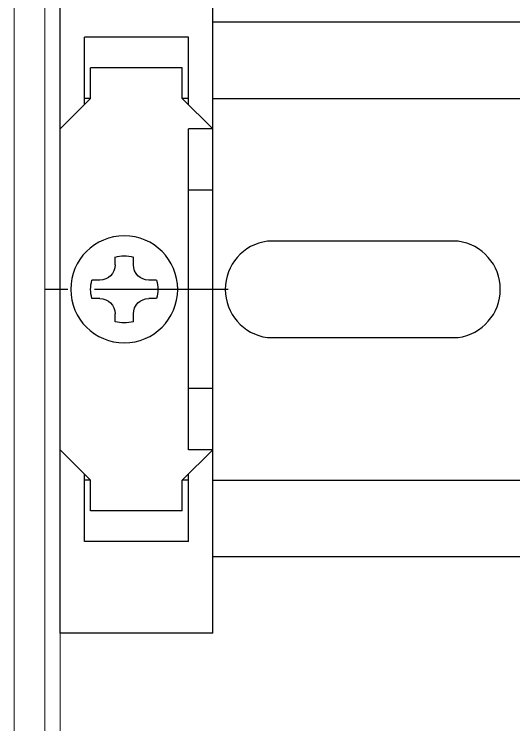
# Model space of a CAD drawing. Header units: millimetres. Extents: x 0 to 900, y 0 to 297.
# Drawn here: x 709.38 to 713.46, y 141.68 to 147.5 of the extents above; entities that cross this region are included whole.
import ezdxf

# ---------------------------------------------------------------- set-up
doc = ezdxf.new("R2010")
doc.units = ezdxf.units.MM
doc.linetypes.add('CENTER', pattern=[2, 1.25, -0.25, 0.25, -0.25])
doc.layers.add('전장품', color=3, linetype='Continuous')

# ---------------------------------------------------------------- blocks, each defined once
blk = doc.blocks.new('DVS-005R00')
at = {"color": 7, "linetype": 'Continuous', "lineweight": 0}
for p, q in [((27, 0), (27, 115)), ((28, 115), (28, 0)), ((25, 111.6), (25, 3.4))]:
    blk.add_line(p, q, dxfattribs=at)
blk = doc.blocks.new('STOPPER1')
at = {"color": 1, "linetype": 'CENTER', "ltscale": 7}
blk.add_line((-1, 0), (11, 0), dxfattribs=at)
at = {"layer": '전장품', "color": 0}
for p, q in [((0, -22.5), (0, 22.5)), ((0, 22.5), (10, 22.5)), ((10, -22.5), (10, 22.5)), ((1.6, 16.5), (8.4, 16.5)), ((1.6, 12.1), (1.6, 16.5)), ((8.4, 12.1), (8.4, 16.5)), ((2, 14.5), (8, 14.5)), ((2, 12.5), (2, 14.5)), ((8, 12.5), (8, 14.5)), ((2, 12.5), (0, 10.5)), ((1.6, 12.5), (2, 12.5)), ((8, 12.5), (8.4, 12.5)), ((8, 12.5), (10, 10.5)), ((0, 10.5), (1.6, 10.5)), ((1.6, -10.5), (1.6, 10.5)), ((0, 6.5), (1.6, 6.5)), ((5.2, 1.6), (5.2, 2.117)), ((6.4, 1.6), (6.4, 2.117)), ((3.683, 0.6), (4.2, 0.6)), ((7.4, 0.6), (7.917, 0.6)), ((3.683, -0.6), (4.2, -0.6)), ((7.4, -0.6), (7.917, -0.6)), ((5.2, -2.117), (5.2, -1.6)), ((6.4, -2.117), (6.4, -1.6)), ((0, -6.5), (1.6, -6.5)), ((0, -10.5), (1.6, -10.5)), ((2, -12.5), (0, -10.5)), ((8, -12.5), (10, -10.5)), ((1.6, -16.5), (1.6, -12.1)), ((1.6, -12.5), (2, -12.5)), ((2, -14.5), (2, -12.5)), ((8, -14.5), (8, -12.5)), ((8, -12.5), (8.4, -12.5)), ((8.4, -16.5), (8.4, -12.1)), ((2, -14.5), (8, -14.5)), ((1.6, -16.5), (8.4, -16.5)), ((0, -22.5), (10, -22.5))]:
    blk.add_line(p, q, dxfattribs=at)
blk.add_circle((5.8, 0), 3.5, dxfattribs=at)
for centre, radius, start, end in [((5.8, 0), 2.2, 74.1734, 105.8266), ((4.2, 1.6), 1, 270, 0), ((7.4, 1.6), 1, 180, 270), ((5.8, 0), 2.2, 164.1734, 195.8266), ((5.8, 0), 2.2, 344.1734, 15.8266), ((4.2, -1.6), 1, 0, 90), ((7.4, -1.6), 1, 90, 180), ((5.8, 0), 2.2, 254.1734, 285.8266)]:
    blk.add_arc(centre, radius, start, end, dxfattribs=at)
blk = doc.blocks.new('*U45')
for p, q in [((0, 35), (72.307, 35)), ((0, 0), (0, 35)), ((0, 30), (72.307, 30)), ((9.81, 20.65), (3.57, 20.65)), ((16.05, 20.65), (9.81, 20.65)), ((3.57, 14.35), (9.81, 14.35)), ((9.81, 14.35), (16.05, 14.35)), ((0, 5), (72.307, 5)), ((72.307, 0), (0, 0))]:
    blk.add_line(p, q)
for centre, start, end in [((3.988, 17.5), 97.5509, 262.4491), ((15.633, 17.5), 277.5509, 82.4491)]:
    blk.add_arc(centre, 3.178, start, end)

msp = doc.modelspace()

# ---------------------------------------------------------------- block references
at = {"yscale": 0.125, "zscale": 0.125}
for name, p, xscale in [('DVS-005R00', (706.2510115, 138.05542821), 0.125), ('STOPPER1', (711.0010115, 145.24703316, -7.93008539), -0.125)]:
    msp.add_blockref(name, p, dxfattribs=dict(at, xscale=xscale))
at = {"color": 7, "linetype": 'Continuous', "lineweight": 5, "xscale": 0.125, "yscale": 0.125, "zscale": 0.125}
msp.add_blockref('*U45', (711.0010115, 143.05953311, -7.93008539), dxfattribs=at)

doc.saveas('drawing.dxf')
